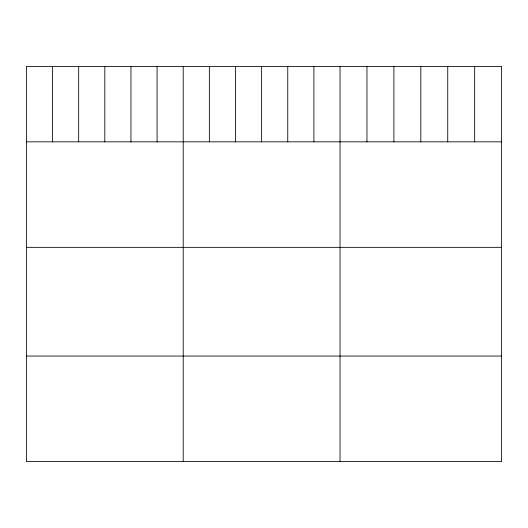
<?xml version="1.0" encoding="UTF-8"?>
<svg xmlns="http://www.w3.org/2000/svg" width="528" height="528" viewBox="0 0 528 528"><rect width="100%" height="100%" fill="white"/><g stroke="black" fill="none" stroke-linecap="round" stroke-linejoin="round"><path stroke-width="0.79" d="M501.6 141.834L501.6 461.578L26.4 461.578L26.4 66.422L501.6 66.422L501.6 141.834L26.4 141.834M26.4 247.348L501.6 247.348M26.4 356.063L501.6 356.063M474.672 66.422L474.672 141.834M447.744 66.422L447.744 141.834M420.816 66.422L420.816 141.834M393.888 66.422L393.888 141.834M366.96 66.422L366.96 141.834M340.032 66.422L340.032 461.578M313.896 66.422L313.896 141.834M287.76 66.422L287.76 141.834M261.624 66.422L261.624 141.834M235.488 66.422L235.488 141.834M209.352 66.422L209.352 141.834M183.216 66.422L183.216 461.578M157.08 66.422L157.08 141.834M130.944 66.422L130.944 141.834M104.808 66.422L104.808 141.834M78.672 66.422L78.672 141.834M52.536 66.422L52.536 141.834"/></g></svg>
